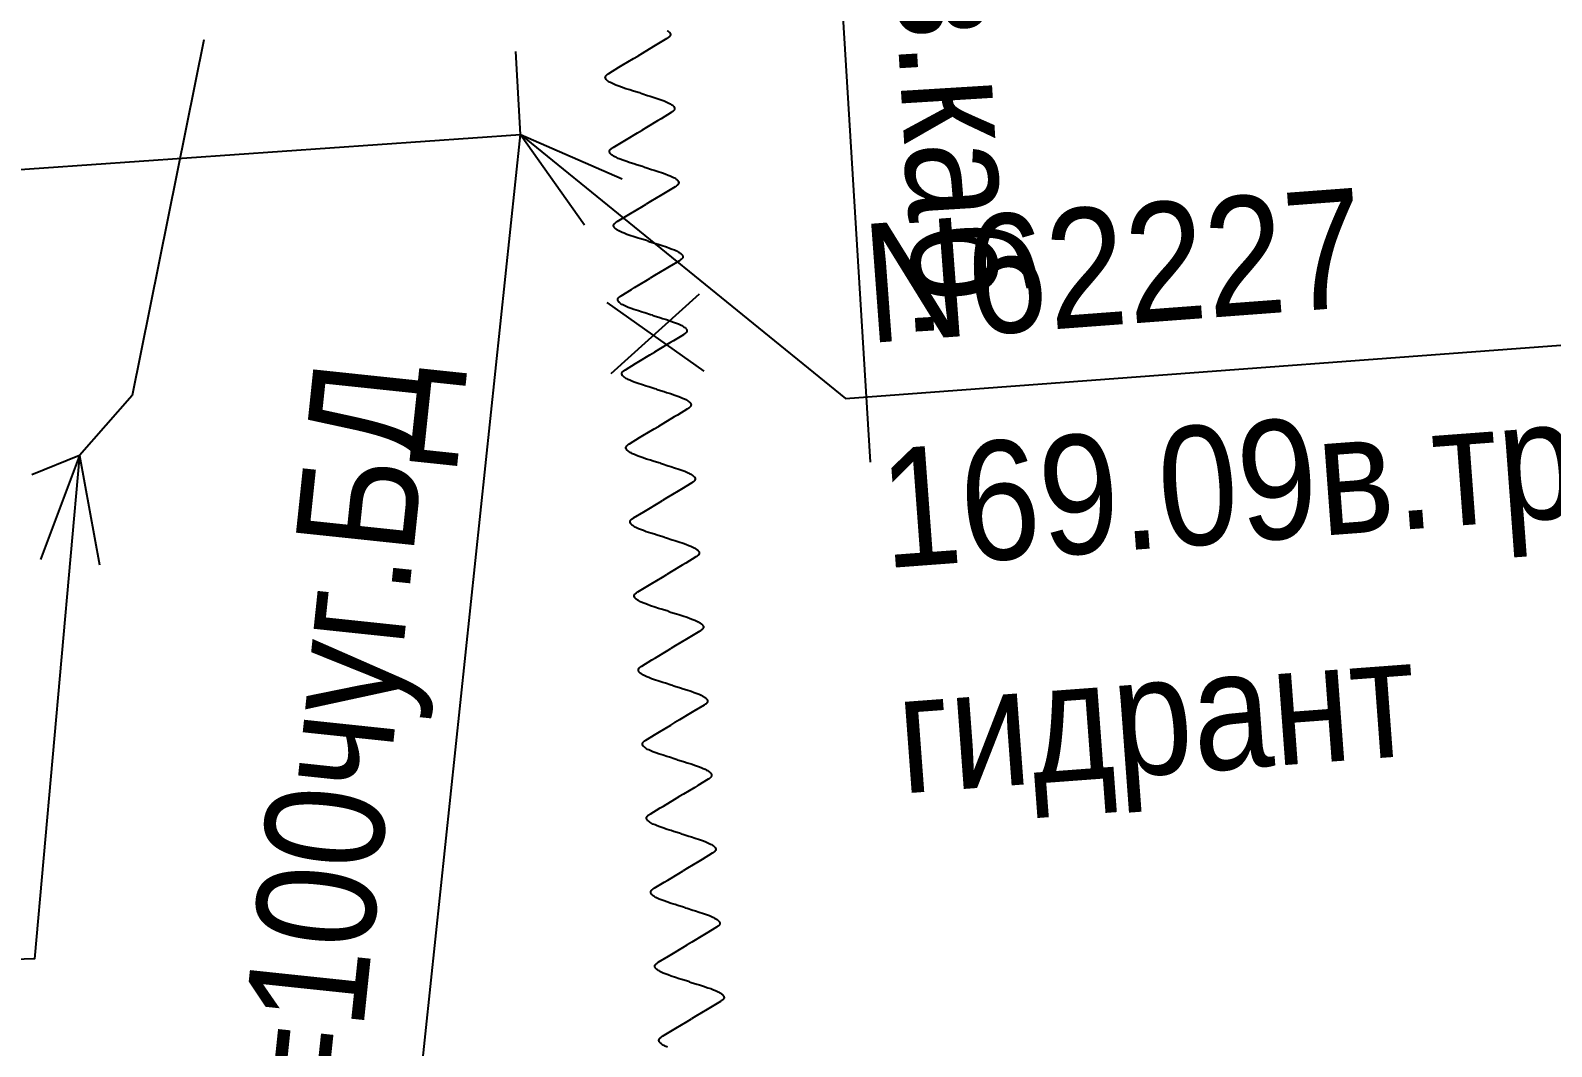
# Model space of a CAD drawing. Header units: metres. Extents: x -3947 to -3704, y 4976 to 6609.
# Drawn here: x -3819.27 to -3806.47, y 5872.92 to 5881.47 of the extents above; entities that cross this region are included whole.
import ezdxf
from ezdxf.enums import TextEntityAlignment as Align

# ---------------------------------------------------------------- set-up
doc = ezdxf.new("R2010")
doc.units = ezdxf.units.M
doc.header["$MEASUREMENT"] = 0
for name, color, linetype, lineweight in [('Водопровод', 7, 'Continuous', 25), ('Кабель защиты', 7, 'Continuous', 25), ('Кабель электрический', 7, 'Continuous', 25)]:
    doc.layers.add(name, color=color, linetype=linetype, lineweight=lineweight)
doc.styles.add('Style-RUSSIAN_1251', font='RUSSIAN_1251.shx')

msp = doc.modelspace()

# ---------------------------------------------------------------- linework, layer by layer
at = {"layer": 'Водопровод', "linetype": 'Continuous'}
for p, q in [((-3815.148, 5880.597), (-3815.186, 5881.296)), ((-3827.174, 5879.759), (-3815.148, 5880.597)), ((-3818.591, 5847.933), (-3815.148, 5880.597)), ((-3815.148, 5880.597), (-3814.607, 5879.836)), ((-3815.148, 5880.597), (-3814.292, 5880.224))]:
    msp.add_line(p, q, dxfattribs=at)
at = {"layer": 'Водопровод', "linetype": 'Continuous', "flags": 128}
msp.add_lwpolyline([(-3815.148, 5880.597), (-3812.411, 5878.377), (-3804.66, 5878.954)], dxfattribs=at)
at = {"layer": 'Кабель защиты', "linetype": 'Continuous'}
for p, q in [((-3814.42, 5879.185), (-3813.603, 5878.607)), ((-3814.384, 5878.586), (-3813.641, 5879.256))]:
    msp.add_line(p, q, dxfattribs=at)
at = {"layer": 'Кабель защиты', "linetype": 'Continuous', "flags": 128}
for points in [[(-3813.912, 5881.472), (-3813.909, 5881.47), (-3813.906, 5881.468), (-3813.901, 5881.464), (-3813.898, 5881.461), (-3813.896, 5881.459), (-3813.893, 5881.457), (-3813.891, 5881.454), (-3813.889, 5881.451), (-3813.888, 5881.449), (-3813.887, 5881.447), (-3813.886, 5881.446), (-3813.886, 5881.444), (-3813.885, 5881.443), (-3813.885, 5881.441), (-3813.884, 5881.439), (-3813.884, 5881.437), (-3813.884, 5881.436), (-3813.885, 5881.435), (-3813.885, 5881.434), (-3813.885, 5881.433), (-3813.885, 5881.432), (-3813.886, 5881.43), (-3813.886, 5881.429), (-3813.887, 5881.427), (-3813.888, 5881.426), (-3813.889, 5881.425), (-3813.89, 5881.423), (-3813.891, 5881.422), (-3813.892, 5881.421), (-3813.893, 5881.42), (-3813.895, 5881.417), (-3813.897, 5881.416), (-3813.9, 5881.414), (-3813.903, 5881.411), (-3813.907, 5881.409), (-3813.914, 5881.404), (-3813.999, 5881.353), (-3814.027, 5881.336), (-3814.122, 5881.279), (-3814.159, 5881.257)], [(-3814.141, 5880.946), (-3814.156, 5880.95), (-3814.205, 5880.965), (-3814.227, 5880.972), (-3814.259, 5880.982), (-3814.296, 5880.995), (-3814.32, 5881.003), (-3814.344, 5881.012), (-3814.361, 5881.02), (-3814.378, 5881.028), (-3814.389, 5881.033), (-3814.397, 5881.038), (-3814.405, 5881.042), (-3814.408, 5881.044), (-3814.411, 5881.046), (-3814.416, 5881.05), (-3814.419, 5881.053), (-3814.421, 5881.055), (-3814.424, 5881.058), (-3814.426, 5881.06), (-3814.428, 5881.064), (-3814.43, 5881.066), (-3814.43, 5881.067), (-3814.431, 5881.069), (-3814.431, 5881.07), (-3814.432, 5881.072), (-3814.432, 5881.074), (-3814.433, 5881.075), (-3814.433, 5881.077), (-3814.433, 5881.078), (-3814.432, 5881.079), (-3814.432, 5881.08), (-3814.432, 5881.082), (-3814.432, 5881.083), (-3814.431, 5881.084), (-3814.431, 5881.086), (-3814.43, 5881.088), (-3814.429, 5881.089), (-3814.428, 5881.09), (-3814.427, 5881.091), (-3814.426, 5881.093), (-3814.425, 5881.094), (-3814.424, 5881.095), (-3814.422, 5881.097), (-3814.42, 5881.099), (-3814.417, 5881.101), (-3814.414, 5881.103), (-3814.41, 5881.106), (-3814.403, 5881.11), (-3814.318, 5881.162), (-3814.29, 5881.179), (-3814.195, 5881.235), (-3814.159, 5881.257)], [(-3814.141, 5880.946), (-3814.127, 5880.941), (-3814.078, 5880.926), (-3814.056, 5880.92), (-3814.023, 5880.909), (-3813.987, 5880.897), (-3813.962, 5880.888), (-3813.939, 5880.879), (-3813.921, 5880.872), (-3813.904, 5880.864), (-3813.894, 5880.859), (-3813.885, 5880.854), (-3813.878, 5880.849), (-3813.875, 5880.847), (-3813.872, 5880.845), (-3813.866, 5880.841), (-3813.863, 5880.838), (-3813.861, 5880.836), (-3813.859, 5880.834), (-3813.856, 5880.831), (-3813.854, 5880.828), (-3813.853, 5880.826), (-3813.852, 5880.824), (-3813.851, 5880.823), (-3813.851, 5880.821), (-3813.85, 5880.82), (-3813.85, 5880.818), (-3813.85, 5880.816), (-3813.85, 5880.814), (-3813.85, 5880.813), (-3813.85, 5880.812), (-3813.85, 5880.811), (-3813.85, 5880.81), (-3813.851, 5880.809), (-3813.851, 5880.807), (-3813.852, 5880.806), (-3813.853, 5880.804), (-3813.854, 5880.802), (-3813.854, 5880.802), (-3813.855, 5880.8), (-3813.856, 5880.799), (-3813.857, 5880.798), (-3813.858, 5880.797), (-3813.861, 5880.794), (-3813.862, 5880.793), (-3813.865, 5880.791), (-3813.869, 5880.788), (-3813.872, 5880.786), (-3813.879, 5880.781), (-3813.964, 5880.73), (-3813.993, 5880.713), (-3814.087, 5880.656), (-3814.124, 5880.634)], [(-3814.107, 5880.323), (-3814.121, 5880.327), (-3814.17, 5880.342), (-3814.192, 5880.349), (-3814.225, 5880.359), (-3814.261, 5880.372), (-3814.285, 5880.38), (-3814.309, 5880.389), (-3814.326, 5880.396), (-3814.343, 5880.405), (-3814.354, 5880.41), (-3814.363, 5880.415), (-3814.37, 5880.419), (-3814.373, 5880.421), (-3814.376, 5880.423), (-3814.381, 5880.427), (-3814.384, 5880.43), (-3814.387, 5880.432), (-3814.389, 5880.435), (-3814.391, 5880.437), (-3814.394, 5880.441), (-3814.395, 5880.443), (-3814.396, 5880.444), (-3814.396, 5880.446), (-3814.397, 5880.447), (-3814.397, 5880.449), (-3814.398, 5880.451), (-3814.398, 5880.452), (-3814.398, 5880.454), (-3814.398, 5880.455), (-3814.398, 5880.456), (-3814.398, 5880.457), (-3814.397, 5880.459), (-3814.397, 5880.46), (-3814.397, 5880.461), (-3814.396, 5880.463), (-3814.395, 5880.465), (-3814.394, 5880.466), (-3814.394, 5880.467), (-3814.393, 5880.468), (-3814.392, 5880.47), (-3814.39, 5880.471), (-3814.39, 5880.472), (-3814.387, 5880.474), (-3814.385, 5880.476), (-3814.383, 5880.478), (-3814.379, 5880.48), (-3814.375, 5880.483), (-3814.368, 5880.487), (-3814.283, 5880.539), (-3814.255, 5880.556), (-3814.161, 5880.612), (-3814.124, 5880.634)], [(-3814.107, 5880.323), (-3814.092, 5880.318), (-3814.043, 5880.303), (-3814.021, 5880.297), (-3813.988, 5880.286), (-3813.952, 5880.274), (-3813.928, 5880.265), (-3813.904, 5880.256), (-3813.887, 5880.249), (-3813.87, 5880.241), (-3813.859, 5880.236), (-3813.851, 5880.231), (-3813.843, 5880.226), (-3813.84, 5880.224), (-3813.837, 5880.222), (-3813.832, 5880.218), (-3813.829, 5880.215), (-3813.826, 5880.213), (-3813.824, 5880.211), (-3813.822, 5880.208), (-3813.819, 5880.205), (-3813.818, 5880.203), (-3813.817, 5880.201), (-3813.817, 5880.2), (-3813.816, 5880.198), (-3813.816, 5880.197), (-3813.815, 5880.195), (-3813.815, 5880.193), (-3813.815, 5880.191), (-3813.815, 5880.19), (-3813.815, 5880.189), (-3813.815, 5880.188), (-3813.816, 5880.187), (-3813.816, 5880.186), (-3813.816, 5880.184), (-3813.817, 5880.183), (-3813.818, 5880.181), (-3813.819, 5880.179), (-3813.82, 5880.178), (-3813.82, 5880.177), (-3813.822, 5880.176), (-3813.823, 5880.175), (-3813.824, 5880.174), (-3813.826, 5880.171), (-3813.828, 5880.17), (-3813.83, 5880.168), (-3813.834, 5880.165), (-3813.838, 5880.163), (-3813.845, 5880.158), (-3813.93, 5880.107), (-3813.958, 5880.09), (-3814.052, 5880.033), (-3814.089, 5880.011)], [(-3814.072, 5879.7), (-3814.086, 5879.704), (-3814.135, 5879.719), (-3814.157, 5879.726), (-3814.19, 5879.736), (-3814.226, 5879.748), (-3814.251, 5879.757), (-3814.274, 5879.766), (-3814.292, 5879.773), (-3814.309, 5879.781), (-3814.319, 5879.787), (-3814.328, 5879.792), (-3814.335, 5879.796), (-3814.338, 5879.798), (-3814.341, 5879.8), (-3814.347, 5879.804), (-3814.35, 5879.807), (-3814.352, 5879.809), (-3814.355, 5879.812), (-3814.357, 5879.814), (-3814.359, 5879.818), (-3814.36, 5879.82), (-3814.361, 5879.821), (-3814.362, 5879.823), (-3814.362, 5879.824), (-3814.363, 5879.825), (-3814.363, 5879.828), (-3814.363, 5879.829), (-3814.363, 5879.831), (-3814.363, 5879.832), (-3814.363, 5879.833), (-3814.363, 5879.834), (-3814.363, 5879.835), (-3814.362, 5879.837), (-3814.362, 5879.838), (-3814.361, 5879.84), (-3814.36, 5879.842), (-3814.359, 5879.843), (-3814.359, 5879.844), (-3814.358, 5879.845), (-3814.357, 5879.846), (-3814.356, 5879.848), (-3814.355, 5879.849), (-3814.352, 5879.851), (-3814.351, 5879.852), (-3814.348, 5879.855), (-3814.344, 5879.857), (-3814.341, 5879.86), (-3814.334, 5879.864), (-3814.249, 5879.916), (-3814.22, 5879.933), (-3814.126, 5879.989), (-3814.089, 5880.011)], [(-3814.072, 5879.7), (-3814.057, 5879.695), (-3814.008, 5879.68), (-3813.987, 5879.673), (-3813.954, 5879.663), (-3813.917, 5879.651), (-3813.893, 5879.642), (-3813.869, 5879.633), (-3813.852, 5879.626), (-3813.835, 5879.618), (-3813.825, 5879.613), (-3813.816, 5879.608), (-3813.808, 5879.603), (-3813.805, 5879.601), (-3813.802, 5879.599), (-3813.797, 5879.595), (-3813.794, 5879.592), (-3813.792, 5879.59), (-3813.789, 5879.587), (-3813.787, 5879.585), (-3813.785, 5879.582), (-3813.784, 5879.58), (-3813.783, 5879.578), (-3813.782, 5879.577), (-3813.782, 5879.575), (-3813.781, 5879.574), (-3813.781, 5879.572), (-3813.78, 5879.57), (-3813.78, 5879.568), (-3813.78, 5879.567), (-3813.781, 5879.566), (-3813.781, 5879.565), (-3813.781, 5879.564), (-3813.781, 5879.563), (-3813.782, 5879.561), (-3813.782, 5879.56), (-3813.783, 5879.558), (-3813.784, 5879.556), (-3813.785, 5879.555), (-3813.786, 5879.554), (-3813.787, 5879.553), (-3813.788, 5879.552), (-3813.789, 5879.551), (-3813.791, 5879.548), (-3813.793, 5879.547), (-3813.796, 5879.545), (-3813.8, 5879.542), (-3813.803, 5879.54), (-3813.81, 5879.535), (-3813.895, 5879.483), (-3813.923, 5879.467), (-3814.018, 5879.41), (-3814.055, 5879.388)], [(-3814.037, 5879.077), (-3814.052, 5879.081), (-3814.101, 5879.096), (-3814.123, 5879.103), (-3814.155, 5879.113), (-3814.192, 5879.125), (-3814.216, 5879.134), (-3814.24, 5879.143), (-3814.257, 5879.15), (-3814.274, 5879.158), (-3814.285, 5879.164), (-3814.293, 5879.168), (-3814.301, 5879.173), (-3814.304, 5879.175), (-3814.307, 5879.177), (-3814.312, 5879.181), (-3814.315, 5879.184), (-3814.318, 5879.186), (-3814.32, 5879.189), (-3814.322, 5879.191), (-3814.324, 5879.194), (-3814.326, 5879.197), (-3814.326, 5879.198), (-3814.327, 5879.2), (-3814.328, 5879.201), (-3814.328, 5879.202), (-3814.328, 5879.204), (-3814.329, 5879.206), (-3814.329, 5879.208), (-3814.329, 5879.209), (-3814.329, 5879.21), (-3814.328, 5879.211), (-3814.328, 5879.212), (-3814.328, 5879.214), (-3814.327, 5879.215), (-3814.327, 5879.217), (-3814.326, 5879.219), (-3814.325, 5879.22), (-3814.324, 5879.221), (-3814.323, 5879.222), (-3814.322, 5879.223), (-3814.321, 5879.225), (-3814.32, 5879.226), (-3814.318, 5879.228), (-3814.316, 5879.229), (-3814.313, 5879.232), (-3814.31, 5879.234), (-3814.306, 5879.237), (-3814.299, 5879.241), (-3814.214, 5879.293), (-3814.186, 5879.31), (-3814.091, 5879.366), (-3814.055, 5879.388)], [(-3814.037, 5879.077), (-3814.023, 5879.072), (-3813.974, 5879.057), (-3813.952, 5879.05), (-3813.919, 5879.04), (-3813.883, 5879.028), (-3813.858, 5879.019), (-3813.835, 5879.01), (-3813.817, 5879.003), (-3813.8, 5878.995), (-3813.79, 5878.99), (-3813.781, 5878.985), (-3813.774, 5878.98), (-3813.771, 5878.978), (-3813.768, 5878.976), (-3813.762, 5878.972), (-3813.759, 5878.969), (-3813.757, 5878.967), (-3813.755, 5878.964), (-3813.752, 5878.962), (-3813.75, 5878.959), (-3813.749, 5878.957), (-3813.748, 5878.955), (-3813.747, 5878.954), (-3813.747, 5878.952), (-3813.746, 5878.951), (-3813.746, 5878.949), (-3813.746, 5878.947), (-3813.746, 5878.945), (-3813.746, 5878.944), (-3813.746, 5878.943), (-3813.746, 5878.942), (-3813.746, 5878.941), (-3813.747, 5878.94), (-3813.747, 5878.938), (-3813.748, 5878.937), (-3813.749, 5878.935), (-3813.75, 5878.933), (-3813.75, 5878.932), (-3813.751, 5878.931), (-3813.752, 5878.93), (-3813.753, 5878.929), (-3813.754, 5878.928), (-3813.757, 5878.925), (-3813.758, 5878.924), (-3813.761, 5878.922), (-3813.765, 5878.919), (-3813.768, 5878.917), (-3813.775, 5878.912), (-3813.86, 5878.86), (-3813.889, 5878.844), (-3813.983, 5878.787), (-3814.02, 5878.765)], [(-3814.003, 5878.454), (-3814.017, 5878.458), (-3814.066, 5878.473), (-3814.088, 5878.48), (-3814.121, 5878.49), (-3814.157, 5878.502), (-3814.181, 5878.511), (-3814.205, 5878.52), (-3814.222, 5878.527), (-3814.24, 5878.535), (-3814.25, 5878.541), (-3814.259, 5878.545), (-3814.266, 5878.55), (-3814.269, 5878.552), (-3814.272, 5878.554), (-3814.277, 5878.558), (-3814.281, 5878.561), (-3814.283, 5878.563), (-3814.285, 5878.566), (-3814.287, 5878.568), (-3814.29, 5878.571), (-3814.291, 5878.574), (-3814.292, 5878.575), (-3814.292, 5878.577), (-3814.293, 5878.578), (-3814.293, 5878.579), (-3814.294, 5878.581), (-3814.294, 5878.583), (-3814.294, 5878.585), (-3814.294, 5878.586), (-3814.294, 5878.587), (-3814.294, 5878.588), (-3814.293, 5878.589), (-3814.293, 5878.591), (-3814.293, 5878.592), (-3814.292, 5878.594), (-3814.291, 5878.596), (-3814.29, 5878.597), (-3814.29, 5878.598), (-3814.289, 5878.599), (-3814.288, 5878.6), (-3814.287, 5878.602), (-3814.286, 5878.603), (-3814.283, 5878.605), (-3814.281, 5878.606), (-3814.279, 5878.609), (-3814.275, 5878.611), (-3814.271, 5878.614), (-3814.264, 5878.618), (-3814.179, 5878.67), (-3814.151, 5878.687), (-3814.057, 5878.743), (-3814.02, 5878.765)], [(-3814.003, 5878.454), (-3813.988, 5878.449), (-3813.939, 5878.434), (-3813.917, 5878.427), (-3813.884, 5878.417), (-3813.848, 5878.405), (-3813.824, 5878.396), (-3813.8, 5878.387), (-3813.783, 5878.38), (-3813.766, 5878.372), (-3813.755, 5878.367), (-3813.747, 5878.362), (-3813.739, 5878.357), (-3813.736, 5878.355), (-3813.733, 5878.353), (-3813.728, 5878.349), (-3813.725, 5878.346), (-3813.722, 5878.344), (-3813.72, 5878.341), (-3813.718, 5878.339), (-3813.715, 5878.336), (-3813.714, 5878.334), (-3813.713, 5878.332), (-3813.713, 5878.331), (-3813.712, 5878.329), (-3813.712, 5878.328), (-3813.711, 5878.326), (-3813.711, 5878.324), (-3813.711, 5878.322), (-3813.711, 5878.321), (-3813.711, 5878.32), (-3813.711, 5878.319), (-3813.712, 5878.318), (-3813.712, 5878.317), (-3813.713, 5878.315), (-3813.713, 5878.314), (-3813.714, 5878.312), (-3813.715, 5878.31), (-3813.716, 5878.309), (-3813.716, 5878.308), (-3813.718, 5878.307), (-3813.719, 5878.306), (-3813.72, 5878.305), (-3813.722, 5878.302), (-3813.724, 5878.301), (-3813.726, 5878.299), (-3813.73, 5878.296), (-3813.734, 5878.294), (-3813.741, 5878.289), (-3813.826, 5878.237), (-3813.854, 5878.221), (-3813.948, 5878.164), (-3813.985, 5878.142)], [(-3813.968, 5877.831), (-3813.982, 5877.835), (-3814.031, 5877.85), (-3814.053, 5877.857), (-3814.086, 5877.867), (-3814.122, 5877.879), (-3814.147, 5877.888), (-3814.171, 5877.897), (-3814.188, 5877.904), (-3814.205, 5877.912), (-3814.215, 5877.918), (-3814.224, 5877.922), (-3814.231, 5877.927), (-3814.234, 5877.929), (-3814.237, 5877.931), (-3814.243, 5877.935), (-3814.246, 5877.938), (-3814.248, 5877.94), (-3814.251, 5877.943), (-3814.253, 5877.945), (-3814.255, 5877.948), (-3814.256, 5877.951), (-3814.257, 5877.952), (-3814.258, 5877.953), (-3814.258, 5877.955), (-3814.259, 5877.956), (-3814.259, 5877.958), (-3814.259, 5877.96), (-3814.259, 5877.962), (-3814.259, 5877.963), (-3814.259, 5877.964), (-3814.259, 5877.965), (-3814.259, 5877.966), (-3814.258, 5877.968), (-3814.258, 5877.969), (-3814.257, 5877.971), (-3814.256, 5877.973), (-3814.256, 5877.974), (-3814.255, 5877.975), (-3814.254, 5877.976), (-3814.253, 5877.977), (-3814.252, 5877.979), (-3814.251, 5877.98), (-3814.249, 5877.982), (-3814.247, 5877.983), (-3814.244, 5877.986), (-3814.24, 5877.988), (-3814.237, 5877.991), (-3814.23, 5877.995), (-3814.145, 5878.047), (-3814.116, 5878.064), (-3814.022, 5878.12), (-3813.985, 5878.142)], [(-3813.968, 5877.831), (-3813.953, 5877.826), (-3813.904, 5877.811), (-3813.883, 5877.804), (-3813.85, 5877.794), (-3813.814, 5877.782), (-3813.789, 5877.773), (-3813.765, 5877.764), (-3813.748, 5877.757), (-3813.731, 5877.749), (-3813.721, 5877.743), (-3813.712, 5877.739), (-3813.705, 5877.734), (-3813.701, 5877.732), (-3813.698, 5877.73), (-3813.693, 5877.726), (-3813.69, 5877.723), (-3813.688, 5877.721), (-3813.685, 5877.718), (-3813.683, 5877.716), (-3813.681, 5877.713), (-3813.68, 5877.711), (-3813.679, 5877.709), (-3813.678, 5877.708), (-3813.678, 5877.706), (-3813.677, 5877.705), (-3813.677, 5877.703), (-3813.677, 5877.701), (-3813.676, 5877.699), (-3813.676, 5877.698), (-3813.677, 5877.697), (-3813.677, 5877.696), (-3813.677, 5877.695), (-3813.677, 5877.694), (-3813.678, 5877.692), (-3813.679, 5877.691), (-3813.68, 5877.689), (-3813.68, 5877.687), (-3813.681, 5877.686), (-3813.682, 5877.685), (-3813.683, 5877.684), (-3813.684, 5877.683), (-3813.685, 5877.682), (-3813.687, 5877.679), (-3813.689, 5877.678), (-3813.692, 5877.676), (-3813.696, 5877.673), (-3813.699, 5877.67), (-3813.706, 5877.666), (-3813.791, 5877.614), (-3813.82, 5877.598), (-3813.914, 5877.541), (-3813.951, 5877.519)], [(-3813.933, 5877.208), (-3813.948, 5877.212), (-3813.997, 5877.227), (-3814.019, 5877.234), (-3814.051, 5877.244), (-3814.088, 5877.256), (-3814.112, 5877.265), (-3814.136, 5877.274), (-3814.153, 5877.281), (-3814.17, 5877.289), (-3814.181, 5877.295), (-3814.189, 5877.299), (-3814.197, 5877.304), (-3814.2, 5877.306), (-3814.203, 5877.308), (-3814.208, 5877.312), (-3814.211, 5877.315), (-3814.214, 5877.317), (-3814.216, 5877.32), (-3814.218, 5877.322), (-3814.22, 5877.325), (-3814.222, 5877.328), (-3814.222, 5877.329), (-3814.223, 5877.33), (-3814.224, 5877.332), (-3814.224, 5877.333), (-3814.224, 5877.335), (-3814.225, 5877.337), (-3814.225, 5877.339), (-3814.225, 5877.34), (-3814.225, 5877.341), (-3814.224, 5877.342), (-3814.224, 5877.343), (-3814.224, 5877.345), (-3814.223, 5877.346), (-3814.223, 5877.348), (-3814.222, 5877.349), (-3814.221, 5877.351), (-3814.22, 5877.352), (-3814.219, 5877.353), (-3814.218, 5877.354), (-3814.217, 5877.356), (-3814.216, 5877.357), (-3814.214, 5877.359), (-3814.212, 5877.36), (-3814.209, 5877.363), (-3814.206, 5877.365), (-3814.202, 5877.368), (-3814.195, 5877.372), (-3814.11, 5877.424), (-3814.082, 5877.44), (-3813.987, 5877.497), (-3813.951, 5877.519)], [(-3813.933, 5877.208), (-3813.919, 5877.203), (-3813.87, 5877.188), (-3813.848, 5877.181), (-3813.815, 5877.171), (-3813.779, 5877.159), (-3813.754, 5877.15), (-3813.731, 5877.141), (-3813.714, 5877.134), (-3813.696, 5877.126), (-3813.686, 5877.12), (-3813.677, 5877.116), (-3813.67, 5877.111), (-3813.667, 5877.109), (-3813.664, 5877.107), (-3813.658, 5877.103), (-3813.655, 5877.1), (-3813.653, 5877.098), (-3813.651, 5877.095), (-3813.648, 5877.093), (-3813.646, 5877.09), (-3813.645, 5877.088), (-3813.644, 5877.086), (-3813.644, 5877.085), (-3813.643, 5877.083), (-3813.643, 5877.082), (-3813.642, 5877.08), (-3813.642, 5877.078), (-3813.642, 5877.076), (-3813.642, 5877.075), (-3813.642, 5877.074), (-3813.642, 5877.073), (-3813.642, 5877.072), (-3813.643, 5877.07), (-3813.643, 5877.069), (-3813.644, 5877.067), (-3813.645, 5877.066), (-3813.646, 5877.064), (-3813.646, 5877.063), (-3813.647, 5877.062), (-3813.648, 5877.061), (-3813.649, 5877.06), (-3813.65, 5877.058), (-3813.653, 5877.056), (-3813.654, 5877.055), (-3813.657, 5877.052), (-3813.661, 5877.05), (-3813.664, 5877.047), (-3813.671, 5877.043), (-3813.756, 5876.991), (-3813.785, 5876.975), (-3813.879, 5876.918), (-3813.916, 5876.896)], [(-3813.899, 5876.584), (-3813.913, 5876.589), (-3813.962, 5876.604), (-3813.984, 5876.611), (-3814.017, 5876.621), (-3814.053, 5876.633), (-3814.078, 5876.642), (-3814.101, 5876.651), (-3814.118, 5876.658), (-3814.136, 5876.666), (-3814.146, 5876.672), (-3814.155, 5876.676), (-3814.162, 5876.681), (-3814.165, 5876.683), (-3814.168, 5876.685), (-3814.173, 5876.689), (-3814.177, 5876.692), (-3814.179, 5876.694), (-3814.181, 5876.697), (-3814.183, 5876.699), (-3814.186, 5876.702), (-3814.187, 5876.704), (-3814.188, 5876.706), (-3814.188, 5876.707), (-3814.189, 5876.709), (-3814.189, 5876.71), (-3814.19, 5876.712), (-3814.19, 5876.714), (-3814.19, 5876.716), (-3814.19, 5876.717), (-3814.19, 5876.718), (-3814.19, 5876.719), (-3814.189, 5876.72), (-3814.189, 5876.722), (-3814.189, 5876.723), (-3814.188, 5876.725), (-3814.187, 5876.726), (-3814.186, 5876.728), (-3814.186, 5876.729), (-3814.185, 5876.73), (-3814.184, 5876.731), (-3814.183, 5876.732), (-3814.182, 5876.734), (-3814.179, 5876.736), (-3814.177, 5876.737), (-3814.175, 5876.74), (-3814.171, 5876.742), (-3814.167, 5876.745), (-3814.16, 5876.749), (-3814.075, 5876.801), (-3814.047, 5876.817), (-3813.953, 5876.874), (-3813.916, 5876.896)], [(-3813.899, 5876.584), (-3813.884, 5876.58), (-3813.835, 5876.565), (-3813.813, 5876.558), (-3813.78, 5876.548), (-3813.744, 5876.536), (-3813.72, 5876.527), (-3813.696, 5876.518), (-3813.679, 5876.511), (-3813.662, 5876.503), (-3813.651, 5876.497), (-3813.643, 5876.493), (-3813.635, 5876.488), (-3813.632, 5876.486), (-3813.629, 5876.484), (-3813.624, 5876.48), (-3813.621, 5876.477), (-3813.618, 5876.475), (-3813.616, 5876.472), (-3813.614, 5876.47), (-3813.612, 5876.467), (-3813.61, 5876.464), (-3813.609, 5876.463), (-3813.609, 5876.462), (-3813.608, 5876.46), (-3813.608, 5876.459), (-3813.607, 5876.457), (-3813.607, 5876.455), (-3813.607, 5876.453), (-3813.607, 5876.452), (-3813.607, 5876.451), (-3813.607, 5876.45), (-3813.608, 5876.449), (-3813.608, 5876.447), (-3813.609, 5876.446), (-3813.609, 5876.444), (-3813.61, 5876.443), (-3813.611, 5876.441), (-3813.612, 5876.44), (-3813.613, 5876.439), (-3813.614, 5876.438), (-3813.615, 5876.436), (-3813.616, 5876.435), (-3813.618, 5876.433), (-3813.62, 5876.432), (-3813.622, 5876.429), (-3813.626, 5876.427), (-3813.63, 5876.424), (-3813.637, 5876.42), (-3813.722, 5876.368), (-3813.75, 5876.352), (-3813.844, 5876.295), (-3813.881, 5876.273)], [(-3813.864, 5875.961), (-3813.878, 5875.966), (-3813.927, 5875.981), (-3813.949, 5875.988), (-3813.982, 5875.998), (-3814.018, 5876.01), (-3814.043, 5876.019), (-3814.067, 5876.028), (-3814.084, 5876.035), (-3814.101, 5876.043), (-3814.111, 5876.048), (-3814.12, 5876.053), (-3814.127, 5876.058), (-3814.13, 5876.06), (-3814.133, 5876.062), (-3814.139, 5876.066), (-3814.142, 5876.069), (-3814.144, 5876.071), (-3814.147, 5876.074), (-3814.149, 5876.076), (-3814.151, 5876.079), (-3814.152, 5876.081), (-3814.153, 5876.083), (-3814.154, 5876.084), (-3814.154, 5876.086), (-3814.155, 5876.087), (-3814.155, 5876.089), (-3814.155, 5876.091), (-3814.155, 5876.093), (-3814.155, 5876.094), (-3814.155, 5876.095), (-3814.155, 5876.096), (-3814.155, 5876.097), (-3814.154, 5876.098), (-3814.154, 5876.1), (-3814.153, 5876.101), (-3814.152, 5876.103), (-3814.152, 5876.105), (-3814.151, 5876.106), (-3814.15, 5876.107), (-3814.149, 5876.108), (-3814.148, 5876.109), (-3814.147, 5876.11), (-3814.145, 5876.113), (-3814.143, 5876.114), (-3814.14, 5876.116), (-3814.136, 5876.119), (-3814.133, 5876.121), (-3814.126, 5876.126), (-3814.041, 5876.178), (-3814.012, 5876.194), (-3813.918, 5876.251), (-3813.881, 5876.273)], [(-3813.864, 5875.961), (-3813.849, 5875.957), (-3813.8, 5875.942), (-3813.779, 5875.935), (-3813.746, 5875.925), (-3813.71, 5875.913), (-3813.685, 5875.904), (-3813.661, 5875.895), (-3813.644, 5875.888), (-3813.627, 5875.88), (-3813.617, 5875.874), (-3813.608, 5875.87), (-3813.601, 5875.865), (-3813.597, 5875.863), (-3813.594, 5875.861), (-3813.589, 5875.857), (-3813.586, 5875.854), (-3813.584, 5875.852), (-3813.581, 5875.849), (-3813.579, 5875.847), (-3813.577, 5875.844), (-3813.576, 5875.841), (-3813.575, 5875.84), (-3813.574, 5875.839), (-3813.574, 5875.837), (-3813.573, 5875.836), (-3813.573, 5875.834), (-3813.573, 5875.832), (-3813.572, 5875.83), (-3813.573, 5875.829), (-3813.573, 5875.828), (-3813.573, 5875.827), (-3813.573, 5875.826), (-3813.573, 5875.824), (-3813.574, 5875.823), (-3813.575, 5875.821), (-3813.576, 5875.819), (-3813.576, 5875.818), (-3813.577, 5875.817), (-3813.578, 5875.816), (-3813.579, 5875.815), (-3813.58, 5875.813), (-3813.581, 5875.812), (-3813.583, 5875.81), (-3813.585, 5875.809), (-3813.588, 5875.806), (-3813.592, 5875.804), (-3813.595, 5875.801), (-3813.602, 5875.797), (-3813.687, 5875.745), (-3813.716, 5875.728), (-3813.81, 5875.672), (-3813.847, 5875.65)], [(-3813.829, 5875.338), (-3813.844, 5875.343), (-3813.893, 5875.358), (-3813.915, 5875.365), (-3813.947, 5875.375), (-3813.984, 5875.387), (-3814.008, 5875.396), (-3814.032, 5875.405), (-3814.049, 5875.412), (-3814.066, 5875.42), (-3814.077, 5875.425), (-3814.085, 5875.43), (-3814.093, 5875.435), (-3814.096, 5875.437), (-3814.099, 5875.439), (-3814.104, 5875.443), (-3814.107, 5875.446), (-3814.11, 5875.448), (-3814.112, 5875.451), (-3814.114, 5875.453), (-3814.116, 5875.456), (-3814.118, 5875.458), (-3814.118, 5875.46), (-3814.119, 5875.461), (-3814.12, 5875.463), (-3814.12, 5875.464), (-3814.12, 5875.466), (-3814.121, 5875.468), (-3814.121, 5875.47), (-3814.121, 5875.471), (-3814.121, 5875.472), (-3814.12, 5875.473), (-3814.12, 5875.474), (-3814.12, 5875.475), (-3814.119, 5875.477), (-3814.119, 5875.478), (-3814.118, 5875.48), (-3814.117, 5875.482), (-3814.116, 5875.483), (-3814.115, 5875.484), (-3814.114, 5875.485), (-3814.113, 5875.486), (-3814.112, 5875.487), (-3814.11, 5875.49), (-3814.108, 5875.491), (-3814.105, 5875.493), (-3814.102, 5875.496), (-3814.098, 5875.498), (-3814.091, 5875.503), (-3814.006, 5875.555), (-3813.978, 5875.571), (-3813.883, 5875.628), (-3813.847, 5875.65)], [(-3813.829, 5875.338), (-3813.815, 5875.334), (-3813.766, 5875.319), (-3813.744, 5875.312), (-3813.711, 5875.302), (-3813.675, 5875.29), (-3813.65, 5875.281), (-3813.627, 5875.272), (-3813.61, 5875.265), (-3813.592, 5875.257), (-3813.582, 5875.251), (-3813.573, 5875.247), (-3813.566, 5875.242), (-3813.563, 5875.24), (-3813.56, 5875.238), (-3813.554, 5875.234), (-3813.551, 5875.231), (-3813.549, 5875.229), (-3813.547, 5875.226), (-3813.544, 5875.224), (-3813.542, 5875.221), (-3813.541, 5875.218), (-3813.54, 5875.217), (-3813.54, 5875.215), (-3813.539, 5875.214), (-3813.539, 5875.213), (-3813.538, 5875.211), (-3813.538, 5875.209), (-3813.538, 5875.207), (-3813.538, 5875.206), (-3813.538, 5875.205), (-3813.538, 5875.204), (-3813.538, 5875.203), (-3813.539, 5875.201), (-3813.539, 5875.2), (-3813.54, 5875.198), (-3813.541, 5875.196), (-3813.542, 5875.195), (-3813.542, 5875.194), (-3813.543, 5875.193), (-3813.544, 5875.192), (-3813.545, 5875.19), (-3813.546, 5875.189), (-3813.549, 5875.187), (-3813.55, 5875.186), (-3813.553, 5875.183), (-3813.557, 5875.181), (-3813.56, 5875.178), (-3813.567, 5875.174), (-3813.653, 5875.122), (-3813.681, 5875.105), (-3813.775, 5875.049), (-3813.812, 5875.027)], [(-3813.795, 5874.715), (-3813.809, 5874.72), (-3813.858, 5874.735), (-3813.88, 5874.742), (-3813.913, 5874.752), (-3813.949, 5874.764), (-3813.974, 5874.773), (-3813.997, 5874.782), (-3814.014, 5874.789), (-3814.032, 5874.797), (-3814.042, 5874.802), (-3814.051, 5874.807), (-3814.058, 5874.812), (-3814.061, 5874.814), (-3814.064, 5874.816), (-3814.069, 5874.82), (-3814.073, 5874.823), (-3814.075, 5874.825), (-3814.077, 5874.828), (-3814.079, 5874.83), (-3814.082, 5874.833), (-3814.083, 5874.835), (-3814.084, 5874.837), (-3814.084, 5874.838), (-3814.085, 5874.84), (-3814.085, 5874.841), (-3814.086, 5874.843), (-3814.086, 5874.845), (-3814.086, 5874.847), (-3814.086, 5874.848), (-3814.086, 5874.849), (-3814.086, 5874.85), (-3814.086, 5874.851), (-3814.085, 5874.852), (-3814.085, 5874.854), (-3814.084, 5874.855), (-3814.083, 5874.857), (-3814.082, 5874.859), (-3814.082, 5874.86), (-3814.081, 5874.861), (-3814.08, 5874.862), (-3814.079, 5874.863), (-3814.078, 5874.864), (-3814.075, 5874.867), (-3814.074, 5874.868), (-3814.071, 5874.87), (-3814.067, 5874.873), (-3814.063, 5874.875), (-3814.056, 5874.88), (-3813.971, 5874.932), (-3813.943, 5874.948), (-3813.849, 5875.005), (-3813.812, 5875.027)], [(-3813.795, 5874.715), (-3813.78, 5874.711), (-3813.731, 5874.696), (-3813.709, 5874.689), (-3813.676, 5874.679), (-3813.64, 5874.667), (-3813.616, 5874.658), (-3813.592, 5874.649), (-3813.575, 5874.642), (-3813.558, 5874.634), (-3813.547, 5874.628), (-3813.539, 5874.624), (-3813.531, 5874.619), (-3813.528, 5874.617), (-3813.525, 5874.615), (-3813.52, 5874.611), (-3813.517, 5874.608), (-3813.514, 5874.606), (-3813.512, 5874.603), (-3813.51, 5874.601), (-3813.508, 5874.598), (-3813.506, 5874.595), (-3813.506, 5874.594), (-3813.505, 5874.592), (-3813.504, 5874.591), (-3813.504, 5874.59), (-3813.503, 5874.588), (-3813.503, 5874.586), (-3813.503, 5874.584), (-3813.503, 5874.583), (-3813.503, 5874.582), (-3813.504, 5874.581), (-3813.504, 5874.58), (-3813.504, 5874.578), (-3813.505, 5874.577), (-3813.505, 5874.575), (-3813.506, 5874.573), (-3813.507, 5874.572), (-3813.508, 5874.571), (-3813.509, 5874.57), (-3813.51, 5874.569), (-3813.511, 5874.567), (-3813.512, 5874.566), (-3813.514, 5874.564), (-3813.516, 5874.563), (-3813.519, 5874.56), (-3813.522, 5874.558), (-3813.526, 5874.555), (-3813.533, 5874.551), (-3813.618, 5874.499), (-3813.646, 5874.482), (-3813.74, 5874.426), (-3813.777, 5874.404)], [(-3813.76, 5874.092), (-3813.775, 5874.097), (-3813.824, 5874.112), (-3813.845, 5874.119), (-3813.878, 5874.129), (-3813.914, 5874.141), (-3813.939, 5874.15), (-3813.963, 5874.159), (-3813.98, 5874.166), (-3813.997, 5874.174), (-3814.007, 5874.179), (-3814.016, 5874.184), (-3814.023, 5874.189), (-3814.026, 5874.191), (-3814.03, 5874.193), (-3814.035, 5874.197), (-3814.038, 5874.2), (-3814.04, 5874.202), (-3814.043, 5874.204), (-3814.045, 5874.207), (-3814.047, 5874.21), (-3814.048, 5874.212), (-3814.049, 5874.214), (-3814.05, 5874.215), (-3814.05, 5874.217), (-3814.051, 5874.218), (-3814.051, 5874.22), (-3814.051, 5874.222), (-3814.051, 5874.224), (-3814.051, 5874.225), (-3814.051, 5874.226), (-3814.051, 5874.227), (-3814.051, 5874.228), (-3814.051, 5874.229), (-3814.05, 5874.231), (-3814.049, 5874.232), (-3814.048, 5874.234), (-3814.048, 5874.236), (-3814.047, 5874.237), (-3814.046, 5874.238), (-3814.045, 5874.239), (-3814.044, 5874.24), (-3814.043, 5874.241), (-3814.041, 5874.244), (-3814.039, 5874.245), (-3814.036, 5874.247), (-3814.032, 5874.25), (-3814.029, 5874.252), (-3814.022, 5874.257), (-3813.937, 5874.308), (-3813.908, 5874.325), (-3813.814, 5874.382), (-3813.777, 5874.404)], [(-3813.76, 5874.092), (-3813.745, 5874.088), (-3813.696, 5874.073), (-3813.675, 5874.066), (-3813.642, 5874.056), (-3813.606, 5874.044), (-3813.581, 5874.035), (-3813.557, 5874.026), (-3813.54, 5874.019), (-3813.523, 5874.011), (-3813.513, 5874.005), (-3813.504, 5874), (-3813.497, 5873.996), (-3813.493, 5873.994), (-3813.49, 5873.992), (-3813.485, 5873.988), (-3813.482, 5873.985), (-3813.48, 5873.983), (-3813.477, 5873.98), (-3813.475, 5873.978), (-3813.473, 5873.974), (-3813.472, 5873.972), (-3813.471, 5873.971), (-3813.47, 5873.969), (-3813.47, 5873.968), (-3813.469, 5873.967), (-3813.469, 5873.964), (-3813.469, 5873.963), (-3813.469, 5873.961), (-3813.469, 5873.96), (-3813.469, 5873.959), (-3813.469, 5873.958), (-3813.469, 5873.956), (-3813.469, 5873.955), (-3813.47, 5873.954), (-3813.471, 5873.952), (-3813.472, 5873.95), (-3813.472, 5873.949), (-3813.473, 5873.948), (-3813.474, 5873.947), (-3813.475, 5873.945), (-3813.476, 5873.944), (-3813.477, 5873.943), (-3813.479, 5873.941), (-3813.481, 5873.94), (-3813.484, 5873.937), (-3813.488, 5873.935), (-3813.491, 5873.932), (-3813.498, 5873.928), (-3813.583, 5873.876), (-3813.612, 5873.859), (-3813.706, 5873.803), (-3813.743, 5873.781)], [(-3813.725, 5873.469), (-3813.74, 5873.474), (-3813.789, 5873.489), (-3813.811, 5873.495), (-3813.843, 5873.506), (-3813.88, 5873.518), (-3813.904, 5873.527), (-3813.928, 5873.536), (-3813.945, 5873.543), (-3813.962, 5873.551), (-3813.973, 5873.556), (-3813.981, 5873.561), (-3813.989, 5873.566), (-3813.992, 5873.568), (-3813.995, 5873.57), (-3814, 5873.574), (-3814.003, 5873.577), (-3814.006, 5873.579), (-3814.008, 5873.581), (-3814.01, 5873.584), (-3814.012, 5873.587), (-3814.014, 5873.589), (-3814.014, 5873.591), (-3814.015, 5873.592), (-3814.016, 5873.594), (-3814.016, 5873.595), (-3814.016, 5873.597), (-3814.017, 5873.599), (-3814.017, 5873.601), (-3814.017, 5873.602), (-3814.017, 5873.603), (-3814.016, 5873.604), (-3814.016, 5873.605), (-3814.016, 5873.606), (-3814.015, 5873.608), (-3814.015, 5873.609), (-3814.014, 5873.611), (-3814.013, 5873.613), (-3814.012, 5873.613), (-3814.011, 5873.615), (-3814.01, 5873.616), (-3814.009, 5873.617), (-3814.008, 5873.618), (-3814.006, 5873.621), (-3814.004, 5873.622), (-3814.001, 5873.624), (-3813.998, 5873.627), (-3813.994, 5873.629), (-3813.987, 5873.634), (-3813.902, 5873.685), (-3813.874, 5873.702), (-3813.78, 5873.759), (-3813.743, 5873.781)], [(-3813.725, 5873.469), (-3813.711, 5873.465), (-3813.662, 5873.45), (-3813.64, 5873.443), (-3813.607, 5873.433), (-3813.571, 5873.42), (-3813.546, 5873.412), (-3813.523, 5873.403), (-3813.506, 5873.396), (-3813.488, 5873.387), (-3813.478, 5873.382), (-3813.469, 5873.377), (-3813.462, 5873.373), (-3813.459, 5873.371), (-3813.456, 5873.369), (-3813.451, 5873.365), (-3813.447, 5873.362), (-3813.445, 5873.36), (-3813.443, 5873.357), (-3813.44, 5873.355), (-3813.438, 5873.351), (-3813.437, 5873.349), (-3813.436, 5873.348), (-3813.436, 5873.346), (-3813.435, 5873.345), (-3813.435, 5873.343), (-3813.434, 5873.341), (-3813.434, 5873.34), (-3813.434, 5873.338), (-3813.434, 5873.337), (-3813.434, 5873.336), (-3813.434, 5873.335), (-3813.434, 5873.333), (-3813.435, 5873.332), (-3813.435, 5873.331), (-3813.436, 5873.329), (-3813.437, 5873.327), (-3813.438, 5873.326), (-3813.438, 5873.325), (-3813.439, 5873.324), (-3813.44, 5873.322), (-3813.441, 5873.321), (-3813.442, 5873.32), (-3813.445, 5873.318), (-3813.446, 5873.316), (-3813.449, 5873.314), (-3813.453, 5873.312), (-3813.457, 5873.309), (-3813.464, 5873.305), (-3813.549, 5873.253), (-3813.577, 5873.236), (-3813.671, 5873.18), (-3813.708, 5873.158)], [(-3813.91, 5872.92), (-3813.928, 5872.928), (-3813.938, 5872.933), (-3813.947, 5872.938), (-3813.954, 5872.943), (-3813.957, 5872.945), (-3813.96, 5872.947), (-3813.965, 5872.951), (-3813.969, 5872.954), (-3813.971, 5872.956), (-3813.973, 5872.958), (-3813.975, 5872.961), (-3813.978, 5872.964), (-3813.979, 5872.966), (-3813.98, 5872.968), (-3813.98, 5872.969), (-3813.981, 5872.971), (-3813.981, 5872.972), (-3813.982, 5872.974), (-3813.982, 5872.976), (-3813.982, 5872.978), (-3813.982, 5872.979), (-3813.982, 5872.98), (-3813.982, 5872.981), (-3813.982, 5872.982), (-3813.981, 5872.983), (-3813.981, 5872.985), (-3813.98, 5872.986), (-3813.979, 5872.988), (-3813.978, 5872.99), (-3813.978, 5872.99), (-3813.977, 5872.992), (-3813.976, 5872.993), (-3813.975, 5872.994), (-3813.974, 5872.995), (-3813.971, 5872.998), (-3813.97, 5872.999), (-3813.967, 5873.001), (-3813.963, 5873.004), (-3813.959, 5873.006), (-3813.952, 5873.011), (-3813.867, 5873.062), (-3813.839, 5873.079), (-3813.745, 5873.136), (-3813.708, 5873.158)]]:
    msp.add_lwpolyline(points, dxfattribs=at)
at = {"layer": 'Кабель электрический', "linetype": 'Continuous'}
for q in [(-3819.187, 5877.022), (-3818.689, 5876.977)]:
    msp.add_line((-3818.858, 5877.896), q, dxfattribs=at)
at = {"layer": 'Кабель электрический', "linetype": 'Continuous', "flags": 128}
for points in [[(-3815.745, 5890.071), (-3812.698, 5885.888), (-3812.204, 5877.84)], [(-3817.812, 5881.393), (-3818.415, 5878.402), (-3818.858, 5877.896), (-3819.259, 5877.733)], [(-3818.858, 5877.896), (-3819.238, 5873.663), (-3826.858, 5873.417)]]:
    msp.add_lwpolyline(points, dxfattribs=at)

# ---------------------------------------------------------------- texts
at = {"layer": 'Водопровод', "linetype": 'Continuous', "style": 'Style-RUSSIAN_1251', "width": 0.899998}
for s, p in [('N62227', (-3812.294, 5879.839)), ('169.09в.тр.', (-3812.153, 5877.945)), ('гидрант', (-3812.012, 5876.05))]:
    msp.add_text(s, height=1, rotation=4.2583, dxfattribs=at).set_placement(p, align=Align.TOP_LEFT)
msp.add_text('d=100чуг.БД', height=1, rotation=83.9816, dxfattribs=at).set_placement((-3816.616, 5871.692))
at = {"layer": 'Кабель электрический', "linetype": 'Continuous', "style": 'Style-RUSSIAN_1251', "width": 0.899998}
msp.add_text('171.34в.каб.', height=1, rotation=273.5128, dxfattribs=at).set_placement((-3811.237, 5885.752), align=Align.TOP_LEFT)

doc.saveas('drawing.dxf')
